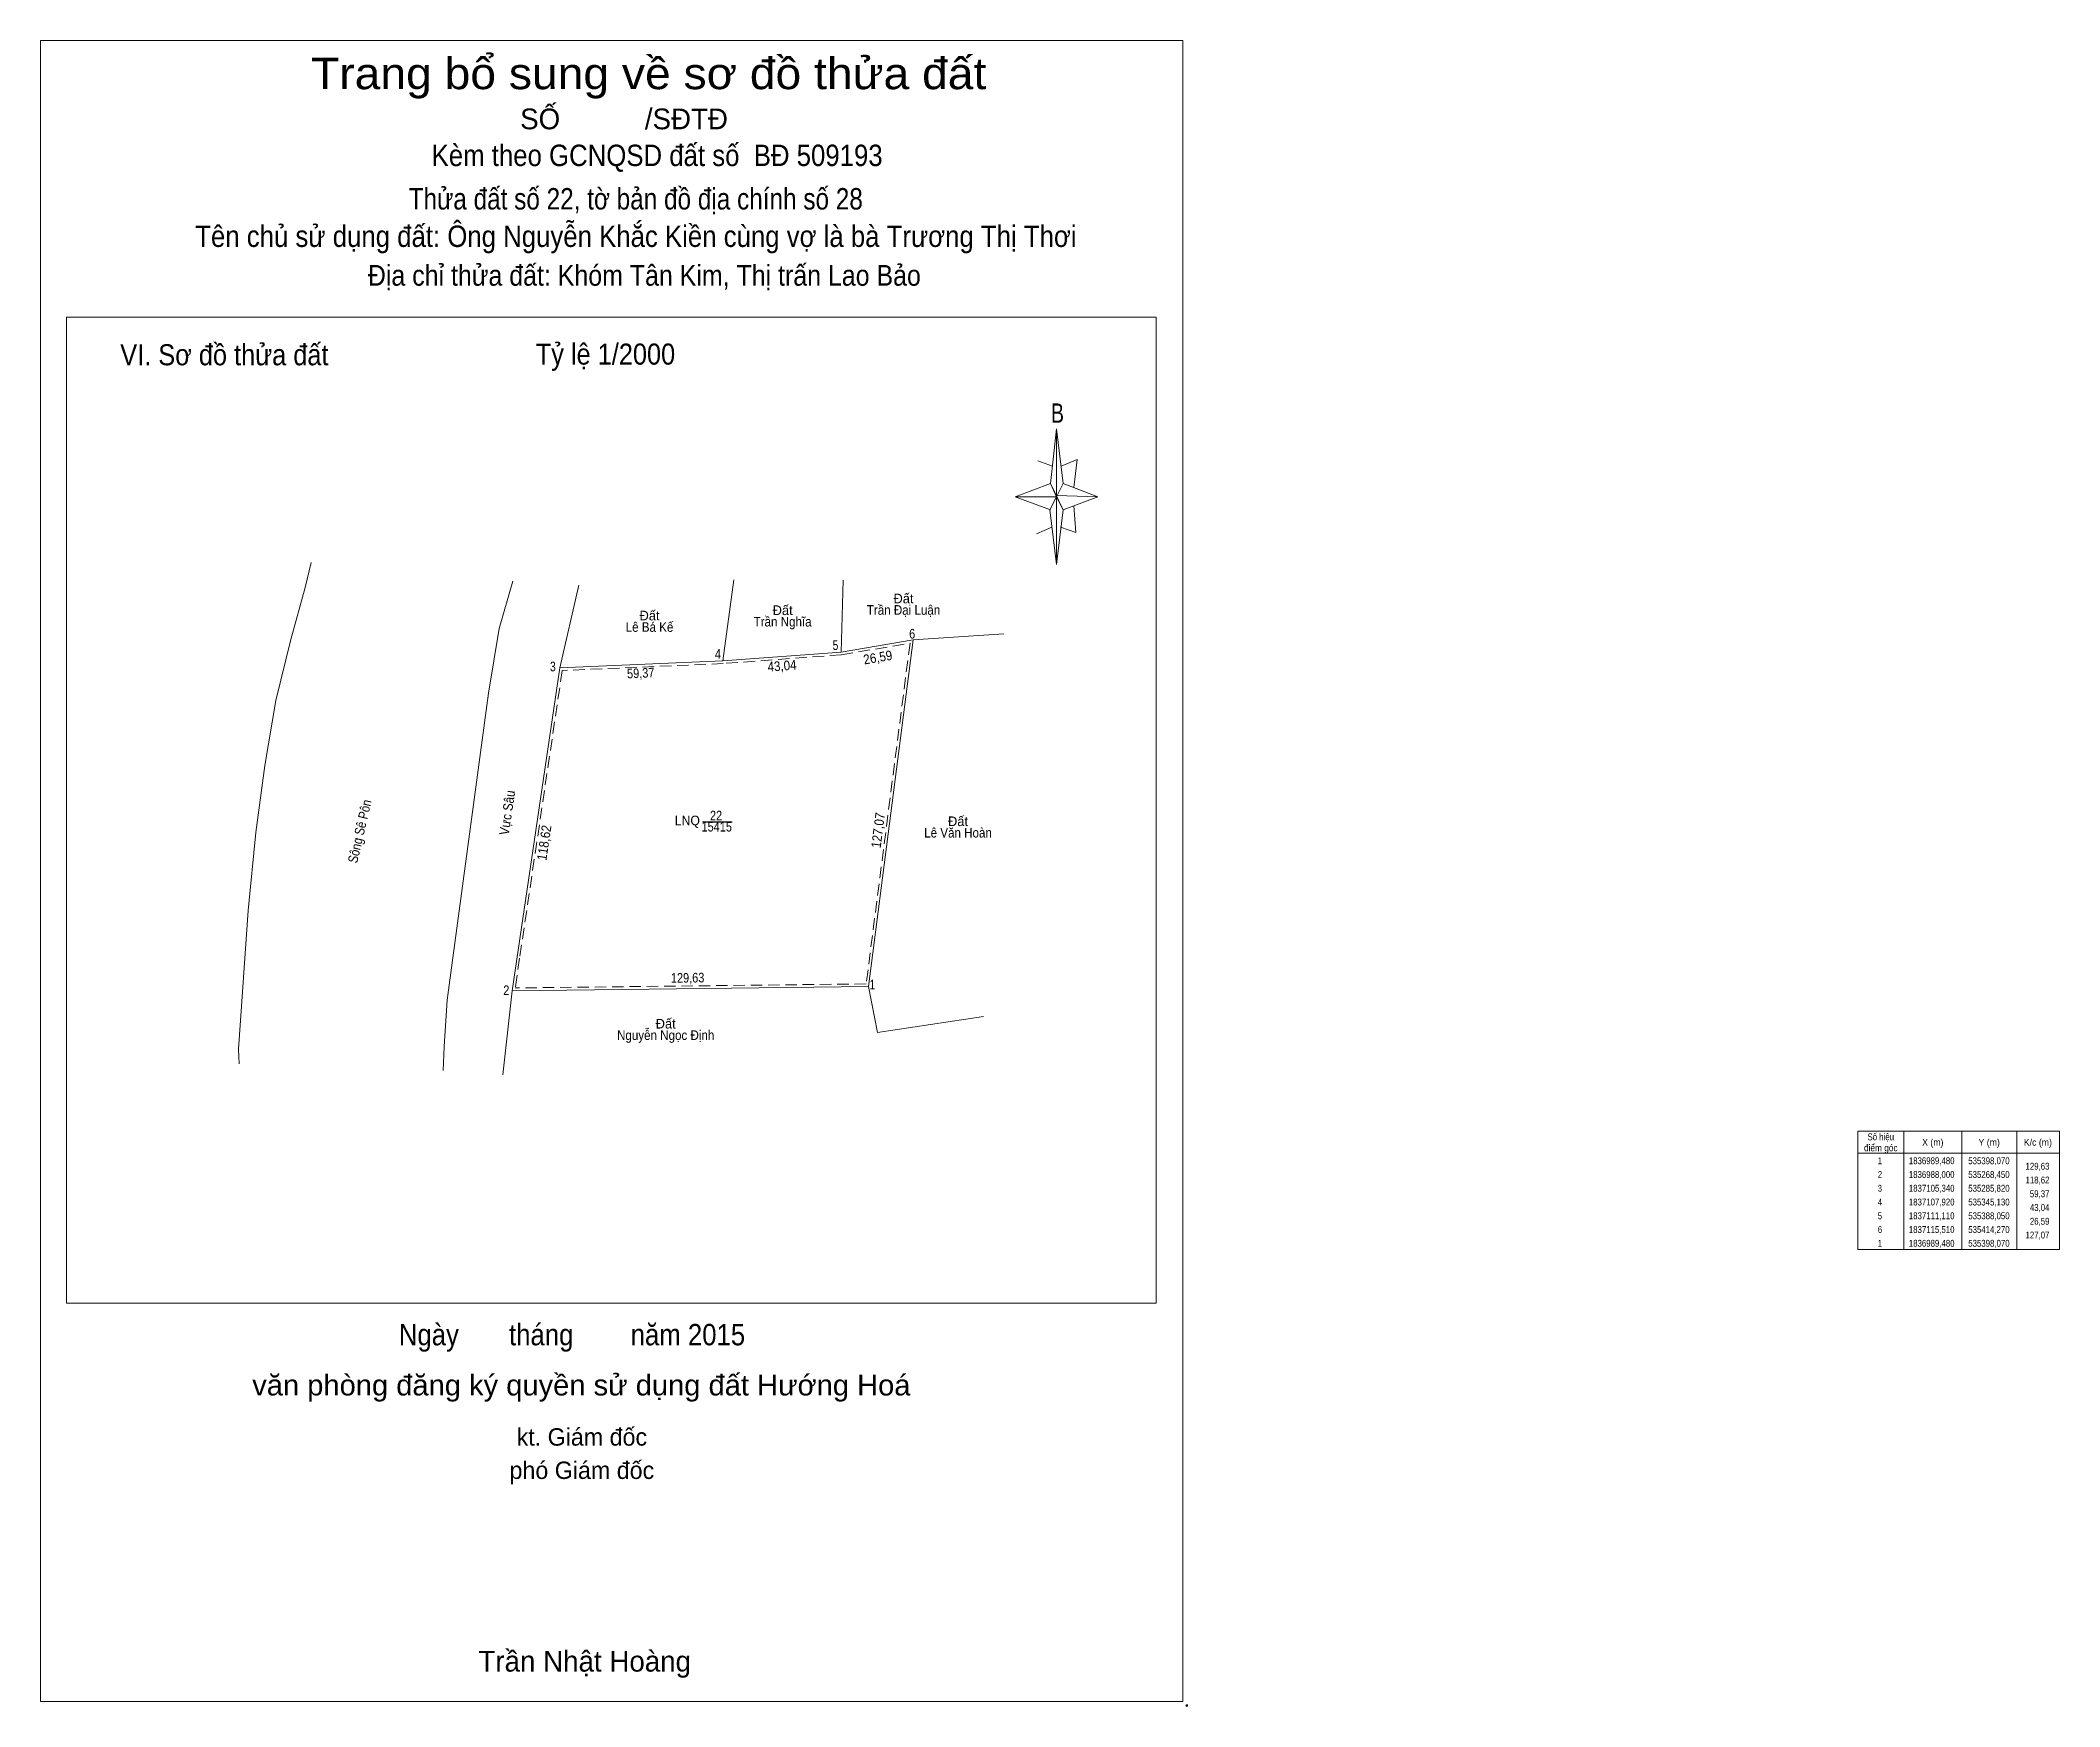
# Model space of a CAD drawing. Header units: metres. Extents: x 535097 to 535831, y 1836728 to 1837333.
import ezdxf
from ezdxf.enums import TextEntityAlignment as Align

# ---------------------------------------------------------------- set-up
doc = ezdxf.new("R2010")
doc.units = ezdxf.units.M
doc.header["$LTSCALE"] = 1.4
doc.header["$PDMODE"] = 32
doc.header["$PDSIZE"] = 0.7
doc.linetypes.add('MEDIUM_DASHED', pattern=[4.5, 3, -1.5])
for name, color, linetype, lineweight in [('1', 7, 'Continuous', 13), ('10', 7, 'Continuous', 13), ('13', 7, 'Continuous', 25), ('31', 7, 'Continuous', 13), ('36', 7, 'Continuous', 13), ('54', 7, 'Continuous', 13), ('6', 7, 'Continuous', 13), ('63', 7, 'Continuous', 13)]:
    doc.layers.add(name, color=color, linetype=linetype, lineweight=lineweight)
doc.layers.add('15', color=7, linetype='Continuous')
doc.layers.add('39', color=7, linetype='Continuous')

msp = doc.modelspace()

# ---------------------------------------------------------------- linework, layer by layer
at = {"layer": '1'}
msp.add_lwpolyline([(535398.07, 1836989.48), (535268.45, 1836988), (535285.82, 1837105.34), (535345.13, 1837107.92), (535388.05, 1837111.11), (535414.27, 1837115.51)], close=True, dxfattribs=at)
at = {"layer": '10'}
for p, q in [((535285.82, 1837105.34), (535292.75, 1837135.41)), ((535349.11, 1837137.34), (535345.13, 1837107.92)), ((535388.87, 1837137.2), (535388.05, 1837111.11)), ((535447.26, 1837117.77), (535414.27, 1837115.51)), ((535398.07, 1836989.48), (535268.45, 1836988)), ((535398.07, 1836989.48), (535401.28, 1836972.78)), ((535401.28, 1836972.78), (535439.8, 1836978.63))]:
    msp.add_line(p, q, dxfattribs=at)
at = {"layer": '10', "linetype": 'MEDIUM_DASHED'}
for p, q in [((535388.19, 1837110.12), (535413.11, 1837114.3)), ((535413.11, 1837114.3), (535397.19, 1836990.47)), ((535345.24, 1837106.92), (535286.69, 1837104.38)), ((535388.19, 1837110.12), (535345.24, 1837106.92)), ((535286.69, 1837104.38), (535271.22, 1836999.85))]:
    msp.add_line(p, q, dxfattribs=at)
at = {"layer": '13'}
msp.add_line((535337.67, 1837049.39), (535348.42, 1837049.39), dxfattribs=at)
at = {"layer": '31'}
for points in [[(535169.23, 1836961.48), (535169.05, 1836966.78), (535172.57, 1837017.15), (535175.31, 1837045.54), (535178.62, 1837069.81), (535182.63, 1837093.53), (535188.07, 1837115.63), (535193.24, 1837134.54), (535195.39, 1837143.66)], [(535246.9, 1837000), (535259.85, 1837096.19), (535263.77, 1837119.6), (535268.72, 1837136.85)], [(535243.36, 1836958.96), (535243.79, 1836967.74), (535244.83, 1836984.59), (535246.9, 1837000)]]:
    msp.add_lwpolyline(points, dxfattribs=at)
at = {"layer": '36'}
msp.add_line((535268.45, 1836988), (535265.07, 1836957.47), dxfattribs=at)
at = {"layer": '54', "linetype": 'MEDIUM_DASHED'}
for p in [(535271.22, 1836999.85), (535397.19, 1836990.47)]:
    msp.add_line(p, (535269.61, 1836989.01), dxfattribs=at)
at = {"layer": '54'}
for p, q in [((535398.07, 1836989.48), (535401.28, 1836972.78)), ((535401.28, 1836972.78), (535439.8, 1836978.63))]:
    msp.add_line(p, q, dxfattribs=at)
at = {"layer": '6'}
for p, q in [((535464.18, 1837172.33), (535466.37, 1837192.26)), ((535464.91, 1837178.65), (535459.56, 1837180.59)), ((535468.8, 1837172.33), (535481.44, 1837167.47)), ((535464.18, 1837162.84), (535451.3, 1837167.47)), ((535472.69, 1837164.3), (535473.42, 1837154.58)), ((535459.08, 1837154.1), (535464.67, 1837156.53)), ((535468.8, 1837162.84), (535466.37, 1837142.92)), ((535473.42, 1837154.58), (535467.83, 1837156.53))]:
    msp.add_line(p, q, dxfattribs=at)
for points in [[(535097.01, 1837333.43), (535512.3, 1837333.43), (535512.3, 1836729.58), (535097.01, 1836729.58)], [(535106.49, 1837232.83), (535502.58, 1837232.83), (535502.58, 1836874.41), (535106.49, 1836874.41)], [(535466.37, 1837192.26), (535468.8, 1837172.33), (535466.37, 1837167.47)], [(535466.37, 1837167.47), (535451.3, 1837167.47), (535464.18, 1837172.33), (535468.8, 1837162.84), (535481.44, 1837167.47), (535466.37, 1837167.96)], [(535466.37, 1837167.47), (535466.37, 1837142.92), (535463.94, 1837162.84)]]:
    msp.add_lwpolyline(points, close=True, dxfattribs=at)
for points in [[(535468.07, 1837178.65), (535473.9, 1837181.08), (535472.69, 1837170.87)], [(535466.37, 1837167.47), (535464.18, 1837172.33), (535451.3, 1837167.47)], [(535466.37, 1837167.47), (535468.8, 1837162.84), (535481.44, 1837167.47)]]:
    msp.add_lwpolyline(points, dxfattribs=at)
msp.add_point((535513.75, 1836728.13), dxfattribs=at)
at = {"layer": '63'}
for p, q in [((535774.38, 1836936.89), (535774.38, 1836893.89)), ((535795.38, 1836936.89), (535795.38, 1836893.89)), ((535815.38, 1836936.89), (535815.38, 1836893.89)), ((535757.58, 1836928.89), (535830.98, 1836928.89))]:
    msp.add_line(p, q, dxfattribs=at)
msp.add_lwpolyline([(535757.58, 1836936.89), (535830.98, 1836936.89), (535830.98, 1836893.89), (535757.58, 1836893.89)], close=True, dxfattribs=at)

# ---------------------------------------------------------------- texts
at = {"layer": '13', "width": 0.95}
msp.add_text('LNQ ', height=3.5, dxfattribs=at).set_placement((535337.98, 1837048.13), align=Align.RIGHT)
at = {"layer": '13', "width": 0.85}
for s, p in [('15415', (535342.855, 1837045.87)), ('22', (535342.605, 1837049.91))]:
    msp.add_text(s, height=3.5, dxfattribs=at).set_placement(p, align=Align.CENTER)
at = {"layer": '15'}
for p in [(535366.81, 1837124.55), (535410.75, 1837128.81), (535318.43, 1837122.61), (535430.56, 1837047.84), (535324.3, 1836974.26)]:
    msp.add_text('Đất', height=3.5, dxfattribs=at).set_placement(p, align=Align.CENTER)
at = {"layer": '15', "width": 0.9}
for s, p in [('Trần Đại Luận', (535410.755, 1837124.65)), ('Lê Bá Kế', (535318.435, 1837118.45)), ('Trần Nghĩa', (535366.805, 1837120.39)), ('Lê Văn Hoàn', (535430.565, 1837043.68)), ('Nguyễn Ngọc Định', (535324.3, 1836970.1))]:
    msp.add_text(s, height=3.5, dxfattribs=at).set_placement(p, align=Align.CENTER)
at = {"layer": '36', "width": 0.9}
msp.add_text('Vực Sâu', height=3.5, rotation=81.582, dxfattribs=at).set_placement((535269.628, 1837060.558), align=Align.RIGHT)
at = {"layer": '39', "width": 0.85}
msp.add_text('Sông Sê Pôn', height=3.5, rotation=76.898, dxfattribs=at).set_placement((535214.781, 1837045.563), align=Align.CENTER)
at = {"layer": '6'}
for s, height, width, p in [('Trang bổ sung về sơ đồ thửa đất', 11.42, 1.1, (535318.125, 1837315.7)), ('Kèm theo GCNQSD đất số  BĐ 509193', 7.78, 0.9, (535321.195, 1837287.75)), ('Thửa đất số 22, tờ bản đồ địa chính số 28', 7.78, 0.85, (535313.415, 1837271.96)), ('Tên chủ sử dụng đất: Ông Nguyễn Khắc Kiền cùng vợ là bà Trương Thị Thơi', 7.78, 0.9, (535313.465, 1837258.35)), ('Địa chỉ thửa đất: Khóm Tân Kim, Thị trấn Lao Bảo', 7.53, 0.9, (535316.545, 1837244.26)), ('VI. Sơ đồ thửa đất', 7.652, 0.9, (535163.89, 1837215.33)), ('Tỷ lệ 1/2000', 7.65, 0.9, (535302.415, 1837215.58)), ('B', 7.029, 0.75, (535466.72, 1837194.44)), ('Ngày       tháng        năm 2015', 7.776, 0.9, (535290.245, 1836859.1)), ('văn phòng đăng ký quyền sử dụng đất Hướng Hoá', 7.533, 1.05, (535293.645, 1836840.88))]:
    msp.add_text(s, height=height, dxfattribs=dict(at, width=width)).set_placement(p, align=Align.CENTER)
for s, height, p in [('SỐ           /SĐTĐ', 7.53, (535309.165, 1837301.12)), ('kt. Giám đốc', 6.318, (535293.83, 1836822.64)), ('phó Giám đốc', 6.318, (535293.83, 1836810.53)), ('Trần Nhật Hoàng', 7.533, (535294.87, 1836740.51))]:
    msp.add_text(s, height=height, dxfattribs=at).set_placement(p, align=Align.CENTER)
at = {"layer": '63'}
for s, height, width, p in [(' 5', 3.5, 0.8, (535387.06, 1837111.85)), (' 6', 3.5, 0.85, (535415.01, 1837116.01)), (' 3', 3.5, 0.8, (535284.34, 1837104.11)), (' 4', 3.5, 0.85, (535344.39, 1837108.66)), (' 2', 3.5, 0.85, (535267.47, 1836986.4)), (' 1', 3.5, 0.75, (535400.41, 1836988.49)), ('129,63', 2.5, 0.85, (535827.28, 1836922.94)), ('118,62', 2.5, 0.85, (535827.28, 1836917.94)), ('59,37', 2.5, 0.85, (535827.28, 1836912.94)), ('43,04', 2.5, 0.85, (535827.28, 1836907.94)), ('127,07', 2.5, 0.85, (535827.28, 1836897.94)), ('26,59', 2.5, 0.85, (535827.28, 1836902.94))]:
    msp.add_text(s, height=height, dxfattribs=dict(at, width=width)).set_placement(p, align=Align.RIGHT)
for s, rotation, width, p in [('59,37', 2.491, 0.85, (535315.304, 1837101.712)), ('43,04', 4.251, 0.9, (535366.715, 1837104.357)), ('26,59', 9.526, 0.9, (535401.7, 1837107.446)), ('118,62', 81.58, 0.9, (535281.859, 1837041.514)), ('127,07', 82.675, 0.9, (535403.245, 1837046.082)), ('129,63', 0.654, 0.85, (535332.285, 1836990.95))]:
    msp.add_text(s, height=3.5, rotation=rotation, dxfattribs=dict(at, width=width)).set_placement(p, align=Align.CENTER)
for s, width, p in [('Số hiệu', 0.85, (535765.98, 1836933.64)), ('điểm góc', 0.9, (535765.98, 1836929.64)), ('X (m)', 0.95, (535784.88, 1836931.64)), ('Y (m)', 0.95, (535805.375, 1836931.64)), ('K/c (m)', 0.95, (535823.08, 1836931.64)), (' 2', 0.85, (535765.28, 1836919.94)), (' 1', 0.75, (535765.275, 1836924.94)), ('1836989,480', 0.85, (535784.48, 1836924.94)), ('1836988,000', 0.85, (535784.48, 1836919.94)), ('535398,070', 0.85, (535805.285, 1836924.94)), ('535268,450', 0.85, (535805.285, 1836919.94)), (' 3', 0.8, (535765.28, 1836914.94)), ('1837105,340', 0.85, (535784.48, 1836914.94)), ('535285,820', 0.85, (535805.285, 1836914.94)), (' 4', 0.85, (535765.275, 1836909.94)), (' 5', 0.8, (535765.28, 1836904.94)), ('1837107,920', 0.85, (535784.48, 1836909.94)), ('1837111,110', 0.85, (535784.48, 1836904.94)), ('535345,130', 0.85, (535805.285, 1836909.94)), ('535388,050', 0.85, (535805.285, 1836904.94)), (' 6', 0.85, (535765.28, 1836899.94)), ('1837115,510', 0.85, (535784.48, 1836899.94)), ('535414,270', 0.85, (535805.285, 1836899.94)), (' 1', 0.75, (535765.275, 1836894.94)), ('1836989,480', 0.85, (535784.48, 1836894.94)), ('535398,070', 0.85, (535805.285, 1836894.94))]:
    msp.add_text(s, height=2.5, dxfattribs=dict(at, width=width)).set_placement(p, align=Align.CENTER)

doc.saveas('drawing.dxf')
